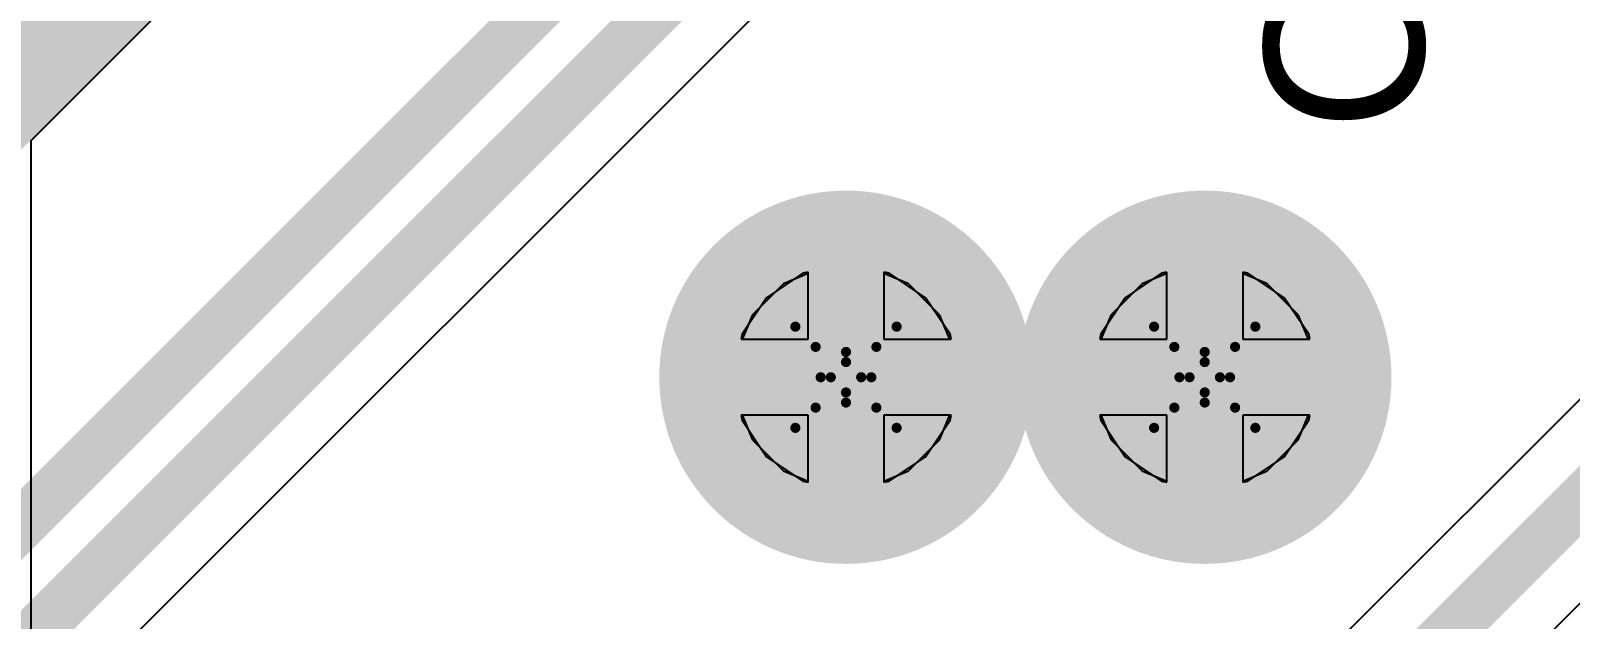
# Model space of a CAD drawing. Header units: millimetres. Extents: x -0.2 to 11.1, y -5.4 to 4.7.
# Drawn here: x 1.1657 to 1.4698, y 0.9837 to 1.1 of the extents above; entities that cross this region are included whole.
import ezdxf

# ---------------------------------------------------------------- set-up
doc = ezdxf.new("R2010")
doc.units = ezdxf.units.MM
doc.header["$MEASUREMENT"] = 0
for name, color, linetype in [('BottomLayer', 5, 'Continuous'), ('DrillDrawing', 1, 'Continuous'), ('InternalPlane1', 76, 'Continuous'), ('InternalPlane2', 16, 'Continuous'), ('TopLayer', 1, 'Continuous'), ('TopOverlay', 2, 'Continuous'), ('ViaHoleLayer', 16, 'Continuous')]:
    doc.layers.add(name, color=color, linetype=linetype)
doc.styles.add('Arial', font='arial.ttf', dxfattribs={"height": 0.2})

msp = doc.modelspace()

# ---------------------------------------------------------------- hatches: boundary and pattern name
at = {"layer": 'BottomLayer'}
h = msp.add_hatch(color=5, dxfattribs=at)
edge = h.paths.add_edge_path()
edge.add_arc((1.32677, 1.0315), 0.01181, 0, 360)
h = msp.add_hatch(color=5, dxfattribs=at)
edge = h.paths.add_edge_path()
edge.add_arc((1.39764, 1.0315), 0.01181, 0, 360)
at = {"layer": 'InternalPlane2'}
h = msp.add_hatch(color=16, dxfattribs=at)
edge = h.paths.add_edge_path()
edge.add_arc((1.32677, 1.0315), 0.03689, 0, 360)
h = msp.add_hatch(color=16, dxfattribs=at)
edge = h.paths.add_edge_path()
edge.add_arc((1.39764, 1.0315), 0.03689, 0, 360)
at = {"layer": 'TopLayer'}
h = msp.add_hatch(color=1, dxfattribs=at)
edge = h.paths.add_edge_path()
edge.add_arc((1.32677, 1.0315), 0.01181, 0, 360)
h = msp.add_hatch(color=1, dxfattribs=at)
edge = h.paths.add_edge_path()
edge.add_arc((1.39764, 1.0315), 0.01181, 0, 360)
at = {"layer": 'ViaHoleLayer'}
h = msp.add_hatch(color=16, dxfattribs=at)
edge = h.paths.add_edge_path()
edge.add_arc((1.32677, 1.0315), 0.00689, 0, 360)
h = msp.add_hatch(color=16, dxfattribs=at)
edge = h.paths.add_edge_path()
edge.add_arc((1.39764, 1.0315), 0.00689, 0, 360)

# ---------------------------------------------------------------- linework, layer by layer
at = {"layer": 'BottomLayer'}
for p, q in [((1.31826, 1.05204), (1.31105, 1.04722)), ((1.31927, 1.05224), (1.31826, 1.05204)), ((1.31927, 1.039), (1.31927, 1.05224)), ((1.33528, 1.05204), (1.33427, 1.05224)), ((1.33427, 1.05224), (1.33427, 1.039)), ((1.3425, 1.04722), (1.33528, 1.05204)), ((1.38913, 1.05204), (1.38191, 1.04722)), ((1.39014, 1.05224), (1.38913, 1.05204)), ((1.39014, 1.039), (1.39014, 1.05224)), ((1.40615, 1.05204), (1.40514, 1.05224)), ((1.40514, 1.05224), (1.40514, 1.039)), ((1.41336, 1.04722), (1.40615, 1.05204)), ((1.31105, 1.04722), (1.30623, 1.04001)), ((1.34732, 1.04001), (1.3425, 1.04722)), ((1.38191, 1.04722), (1.37709, 1.04001)), ((1.41818, 1.04001), (1.41336, 1.04722)), ((1.30623, 1.04001), (1.30603, 1.039)), ((1.30603, 1.039), (1.31927, 1.039)), ((1.33427, 1.039), (1.34752, 1.039)), ((1.34752, 1.039), (1.34732, 1.04001)), ((1.37709, 1.04001), (1.37689, 1.039)), ((1.37689, 1.039), (1.39014, 1.039)), ((1.40514, 1.039), (1.41838, 1.039)), ((1.41838, 1.039), (1.41818, 1.04001)), ((1.31927, 1.024), (1.30603, 1.024)), ((1.30603, 1.024), (1.30623, 1.02299)), ((1.30623, 1.02299), (1.31105, 1.01577)), ((1.31927, 1.01075), (1.31927, 1.024)), ((1.34752, 1.024), (1.33427, 1.024)), ((1.33427, 1.024), (1.33427, 1.01075)), ((1.3425, 1.01577), (1.34732, 1.02299)), ((1.34732, 1.02299), (1.34752, 1.024)), ((1.39014, 1.024), (1.37689, 1.024)), ((1.37689, 1.024), (1.37709, 1.02299)), ((1.37709, 1.02299), (1.38191, 1.01577)), ((1.39014, 1.01075), (1.39014, 1.024)), ((1.41838, 1.024), (1.40514, 1.024)), ((1.40514, 1.024), (1.40514, 1.01075)), ((1.41336, 1.01577), (1.41818, 1.02299)), ((1.41818, 1.02299), (1.41838, 1.024)), ((1.31105, 1.01577), (1.31826, 1.01095)), ((1.33528, 1.01095), (1.3425, 1.01577)), ((1.38191, 1.01577), (1.38913, 1.01095)), ((1.40615, 1.01095), (1.41336, 1.01577)), ((1.31826, 1.01095), (1.31927, 1.01075)), ((1.33427, 1.01075), (1.33528, 1.01095)), ((1.38913, 1.01095), (1.39014, 1.01075)), ((1.40514, 1.01075), (1.40615, 1.01095))]:
    msp.add_line(p, q, dxfattribs=at)
at = {"layer": 'DrillDrawing', "const_width": 0.002}
for points in [[(1.31677, 1.0415), (1.32677, 1.0365)], [(1.31677, 1.0415), (1.32177, 1.0315)], [(1.32677, 1.0365), (1.33677, 1.0415)], [(1.33177, 1.0315), (1.33677, 1.0415)], [(1.38764, 1.0415), (1.39764, 1.0365)], [(1.38764, 1.0415), (1.39264, 1.0315)], [(1.39764, 1.0365), (1.40764, 1.0415)], [(1.40264, 1.0315), (1.40764, 1.0415)], [(1.32077, 1.0375), (1.32677, 1.0345)], [(1.32077, 1.0375), (1.32377, 1.0315)], [(1.32677, 1.0345), (1.33277, 1.0375)], [(1.32977, 1.0315), (1.33277, 1.0375)], [(1.39164, 1.0375), (1.39764, 1.0345)], [(1.39164, 1.0375), (1.39464, 1.0315)], [(1.39764, 1.0345), (1.40364, 1.0375)], [(1.40064, 1.0315), (1.40364, 1.0375)], [(1.31677, 1.0215), (1.32177, 1.0315)], [(1.32077, 1.0255), (1.32377, 1.0315)], [(1.32977, 1.0315), (1.33277, 1.0255)], [(1.33177, 1.0315), (1.33677, 1.0215)], [(1.38764, 1.0215), (1.39264, 1.0315)], [(1.39164, 1.0255), (1.39464, 1.0315)], [(1.40064, 1.0315), (1.40364, 1.0255)], [(1.40264, 1.0315), (1.40764, 1.0215)], [(1.32077, 1.0255), (1.32677, 1.0285)], [(1.32677, 1.0285), (1.33277, 1.0255)], [(1.39164, 1.0255), (1.39764, 1.0285)], [(1.39764, 1.0285), (1.40364, 1.0255)], [(1.31677, 1.0215), (1.32677, 1.0265)], [(1.32677, 1.0265), (1.33677, 1.0215)], [(1.38764, 1.0215), (1.39764, 1.0265)], [(1.39764, 1.0265), (1.40764, 1.0215)]]:
    msp.add_lwpolyline(points, dxfattribs=at)
at = {"layer": 'DrillDrawing', "const_width": 0.001}
for points in [[(1.31627, 1.0415, 1), (1.31727, 1.0415, 1)], [(1.31627, 1.0415, 1), (1.31727, 1.0415, 1)], [(1.33627, 1.0415, 1), (1.33727, 1.0415, 1)], [(1.33627, 1.0415, 1), (1.33727, 1.0415, 1)], [(1.38714, 1.0415, 1), (1.38814, 1.0415, 1)], [(1.38714, 1.0415, 1), (1.38814, 1.0415, 1)], [(1.40714, 1.0415, 1), (1.40814, 1.0415, 1)], [(1.40714, 1.0415, 1), (1.40814, 1.0415, 1)], [(1.32027, 1.0375, 1), (1.32127, 1.0375, 1)], [(1.32027, 1.0375, 1), (1.32127, 1.0375, 1)], [(1.32627, 1.0365, 1), (1.32727, 1.0365, 1)], [(1.32627, 1.0365, 1), (1.32727, 1.0365, 1)], [(1.33227, 1.0375, 1), (1.33327, 1.0375, 1)], [(1.33227, 1.0375, 1), (1.33327, 1.0375, 1)], [(1.39114, 1.0375, 1), (1.39214, 1.0375, 1)], [(1.39114, 1.0375, 1), (1.39214, 1.0375, 1)], [(1.39714, 1.0365, 1), (1.39814, 1.0365, 1)], [(1.39714, 1.0365, 1), (1.39814, 1.0365, 1)], [(1.40314, 1.0375, 1), (1.40414, 1.0375, 1)], [(1.40314, 1.0375, 1), (1.40414, 1.0375, 1)], [(1.32627, 1.0345, 1), (1.32727, 1.0345, 1)], [(1.32627, 1.0345, 1), (1.32727, 1.0345, 1)], [(1.39714, 1.0345, 1), (1.39814, 1.0345, 1)], [(1.39714, 1.0345, 1), (1.39814, 1.0345, 1)], [(1.32127, 1.0315, 1), (1.32227, 1.0315, 1)], [(1.32127, 1.0315, 1), (1.32227, 1.0315, 1)], [(1.32327, 1.0315, 1), (1.32427, 1.0315, 1)], [(1.32327, 1.0315, 1), (1.32427, 1.0315, 1)], [(1.32927, 1.0315, 1), (1.33027, 1.0315, 1)], [(1.32927, 1.0315, 1), (1.33027, 1.0315, 1)], [(1.33127, 1.0315, 1), (1.33227, 1.0315, 1)], [(1.33127, 1.0315, 1), (1.33227, 1.0315, 1)], [(1.39214, 1.0315, 1), (1.39314, 1.0315, 1)], [(1.39214, 1.0315, 1), (1.39314, 1.0315, 1)], [(1.39414, 1.0315, 1), (1.39514, 1.0315, 1)], [(1.39414, 1.0315, 1), (1.39514, 1.0315, 1)], [(1.40014, 1.0315, 1), (1.40114, 1.0315, 1)], [(1.40014, 1.0315, 1), (1.40114, 1.0315, 1)], [(1.40214, 1.0315, 1), (1.40314, 1.0315, 1)], [(1.40214, 1.0315, 1), (1.40314, 1.0315, 1)], [(1.32627, 1.0285, 1), (1.32727, 1.0285, 1)], [(1.32627, 1.0285, 1), (1.32727, 1.0285, 1)], [(1.39714, 1.0285, 1), (1.39814, 1.0285, 1)], [(1.39714, 1.0285, 1), (1.39814, 1.0285, 1)], [(1.32027, 1.0255, 1), (1.32127, 1.0255, 1)], [(1.32027, 1.0255, 1), (1.32127, 1.0255, 1)], [(1.32627, 1.0265, 1), (1.32727, 1.0265, 1)], [(1.32627, 1.0265, 1), (1.32727, 1.0265, 1)], [(1.33227, 1.0255, 1), (1.33327, 1.0255, 1)], [(1.33227, 1.0255, 1), (1.33327, 1.0255, 1)], [(1.39114, 1.0255, 1), (1.39214, 1.0255, 1)], [(1.39114, 1.0255, 1), (1.39214, 1.0255, 1)], [(1.39714, 1.0265, 1), (1.39814, 1.0265, 1)], [(1.39714, 1.0265, 1), (1.39814, 1.0265, 1)], [(1.40314, 1.0255, 1), (1.40414, 1.0255, 1)], [(1.40314, 1.0255, 1), (1.40414, 1.0255, 1)], [(1.31627, 1.0215, 1), (1.31727, 1.0215, 1)], [(1.31627, 1.0215, 1), (1.31727, 1.0215, 1)], [(1.33627, 1.0215, 1), (1.33727, 1.0215, 1)], [(1.33627, 1.0215, 1), (1.33727, 1.0215, 1)], [(1.38714, 1.0215, 1), (1.38814, 1.0215, 1)], [(1.38714, 1.0215, 1), (1.38814, 1.0215, 1)], [(1.40714, 1.0215, 1), (1.40814, 1.0215, 1)], [(1.40714, 1.0215, 1), (1.40814, 1.0215, 1)]]:
    msp.add_lwpolyline(points, format="xyb", close=True, dxfattribs=at)
at = {"layer": 'InternalPlane1', "const_width": 0.01}
for points in [[(1.31757, 1.05676, -0.176327), (1.33597, 1.05676)], [(1.38844, 1.05676, -0.176327), (1.40683, 1.05676)], [(1.3015, 1.0223, -0.176327), (1.3015, 1.04069)], [(1.35204, 1.04069, -0.176327), (1.35204, 1.0223)], [(1.37237, 1.0223, -0.176327), (1.37237, 1.04069)], [(1.42291, 1.04069, -0.176327), (1.42291, 1.0223)], [(1.33597, 1.00623, -0.176327), (1.31757, 1.00623)], [(1.40683, 1.00623, -0.176327), (1.38844, 1.00623)]]:
    msp.add_lwpolyline(points, format="xyb", dxfattribs=at)
at = {"layer": 'InternalPlane1', "const_width": 0.005}
for points in [[(1.31507, 1.05676, 1), (1.32007, 1.05676, 1)], [(1.33347, 1.05676, 1), (1.33847, 1.05676, 1)], [(1.38594, 1.05676, 1), (1.39094, 1.05676, 1)], [(1.40433, 1.05676, 1), (1.40933, 1.05676, 1)], [(1.299, 1.04069, 1), (1.304, 1.04069, 1)], [(1.34954, 1.04069, 1), (1.35454, 1.04069, 1)], [(1.36987, 1.04069, 1), (1.37487, 1.04069, 1)], [(1.42041, 1.04069, 1), (1.42541, 1.04069, 1)], [(1.299, 1.0223, 1), (1.304, 1.0223, 1)], [(1.34954, 1.0223, 1), (1.35454, 1.0223, 1)], [(1.36987, 1.0223, 1), (1.37487, 1.0223, 1)], [(1.42041, 1.0223, 1), (1.42541, 1.0223, 1)], [(1.31507, 1.00623, 1), (1.32007, 1.00623, 1)], [(1.33347, 1.00623, 1), (1.33847, 1.00623, 1)], [(1.38594, 1.00623, 1), (1.39094, 1.00623, 1)], [(1.40433, 1.00623, 1), (1.40933, 1.00623, 1)]]:
    msp.add_lwpolyline(points, format="xyb", close=True, dxfattribs=at)
at = {"layer": 'InternalPlane2'}
for p, q in [((1.16577, 1.07829), (1.21106, 1.12358)), ((1.16577, 0.8036), (1.16577, 1.07829))]:
    msp.add_line(p, q, dxfattribs=at)
at = {"layer": 'InternalPlane2', "const_width": 0.04}
msp.add_lwpolyline([(1.14567, 1.08661), (1.19685, 1.1378)], dxfattribs=at)
at = {"layer": 'TopLayer'}
for p, q in [((1.10873, 0.90308), (1.31217, 1.10652)), ((1.51874, 1.07416), (1.41303, 0.96845)), ((1.43321, 0.94826), (1.54288, 1.05793)), ((1.31442, 1.04999), (1.30828, 1.04385)), ((1.31927, 1.052), (1.31442, 1.04999)), ((1.31927, 1.039), (1.31927, 1.052)), ((1.33913, 1.04999), (1.33427, 1.052)), ((1.33427, 1.052), (1.33427, 1.039)), ((1.34526, 1.04385), (1.33913, 1.04999)), ((1.38528, 1.04999), (1.37915, 1.04385)), ((1.39014, 1.052), (1.38528, 1.04999)), ((1.39014, 1.039), (1.39014, 1.052)), ((1.40999, 1.04999), (1.40514, 1.052)), ((1.40514, 1.052), (1.40514, 1.039)), ((1.41613, 1.04385), (1.40999, 1.04999)), ((1.30828, 1.04385), (1.30627, 1.039)), ((1.34727, 1.039), (1.34526, 1.04385)), ((1.37915, 1.04385), (1.37714, 1.039)), ((1.41814, 1.039), (1.41613, 1.04385)), ((1.30627, 1.039), (1.31927, 1.039)), ((1.33427, 1.039), (1.34727, 1.039)), ((1.37714, 1.039), (1.39014, 1.039)), ((1.40514, 1.039), (1.41814, 1.039)), ((1.31927, 1.024), (1.30627, 1.024)), ((1.30627, 1.024), (1.30828, 1.01914)), ((1.31927, 1.01099), (1.31927, 1.024)), ((1.34727, 1.024), (1.33427, 1.024)), ((1.33427, 1.024), (1.33427, 1.01099)), ((1.34526, 1.01914), (1.34727, 1.024)), ((1.39014, 1.024), (1.37714, 1.024)), ((1.37714, 1.024), (1.37915, 1.01914)), ((1.39014, 1.01099), (1.39014, 1.024)), ((1.41814, 1.024), (1.40514, 1.024)), ((1.40514, 1.024), (1.40514, 1.01099)), ((1.41613, 1.01914), (1.41814, 1.024)), ((1.30828, 1.01914), (1.31442, 1.01301)), ((1.33913, 1.01301), (1.34526, 1.01914)), ((1.37915, 1.01914), (1.38528, 1.01301)), ((1.40999, 1.01301), (1.41613, 1.01914)), ((1.31442, 1.01301), (1.31927, 1.01099)), ((1.33427, 1.01099), (1.33913, 1.01301)), ((1.38528, 1.01301), (1.39014, 1.01099)), ((1.40514, 1.01099), (1.40999, 1.01301))]:
    msp.add_line(p, q, dxfattribs=at)
at = {"layer": 'TopLayer', "const_width": 0.01}
for points in [[(1.04724, 0.88583), (1.29921, 1.1378)], [(1.05429, 0.86883), (1.30625, 1.1208)], [(1.4124, 0.94764), (1.53676, 1.072)]]:
    msp.add_lwpolyline(points, dxfattribs=at)

# ---------------------------------------------------------------- texts
at = {"layer": 'TopOverlay', "style": 'Arial'}
msp.add_text('C26', height=0.031496, rotation=90, dxfattribs=at).set_placement((1.44094, 1.08007))

doc.saveas('drawing.dxf')
